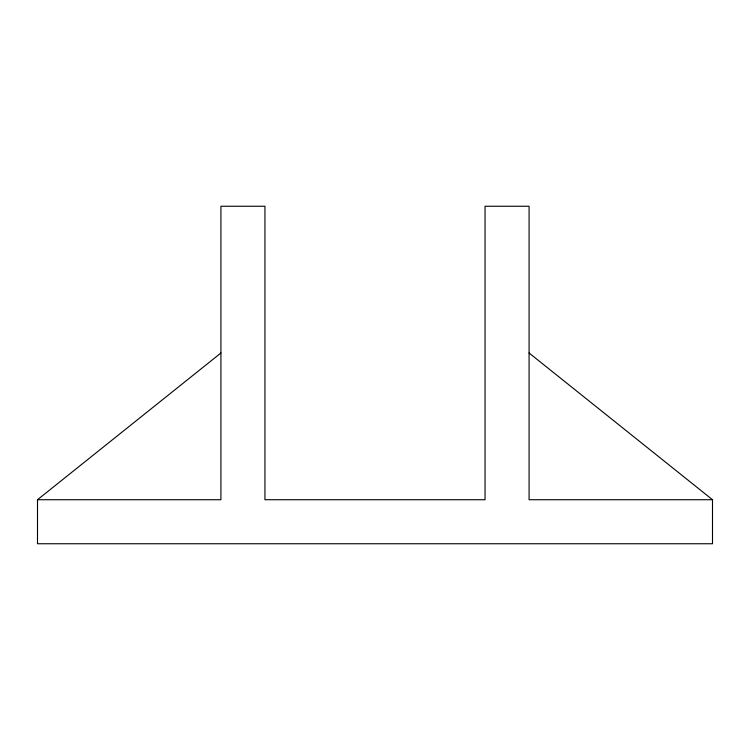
<?xml version="1.0" encoding="UTF-8"?>
<svg xmlns="http://www.w3.org/2000/svg" width="750" height="750" viewBox="0 0 750 750"><rect width="100%" height="100%" fill="white"/><g stroke="black" fill="none" stroke-linecap="round" stroke-linejoin="round"><path stroke-width="1.12" d="M529.078 352.987L712.5 499.725L712.5 543.75L37.5 543.75L37.5 499.725L220.922 352.987M37.5 499.725L220.922 499.725L220.922 206.25L264.947 206.25L264.947 499.725L485.053 499.725L485.053 206.25L529.078 206.25L529.078 499.725L712.5 499.725"/></g></svg>
